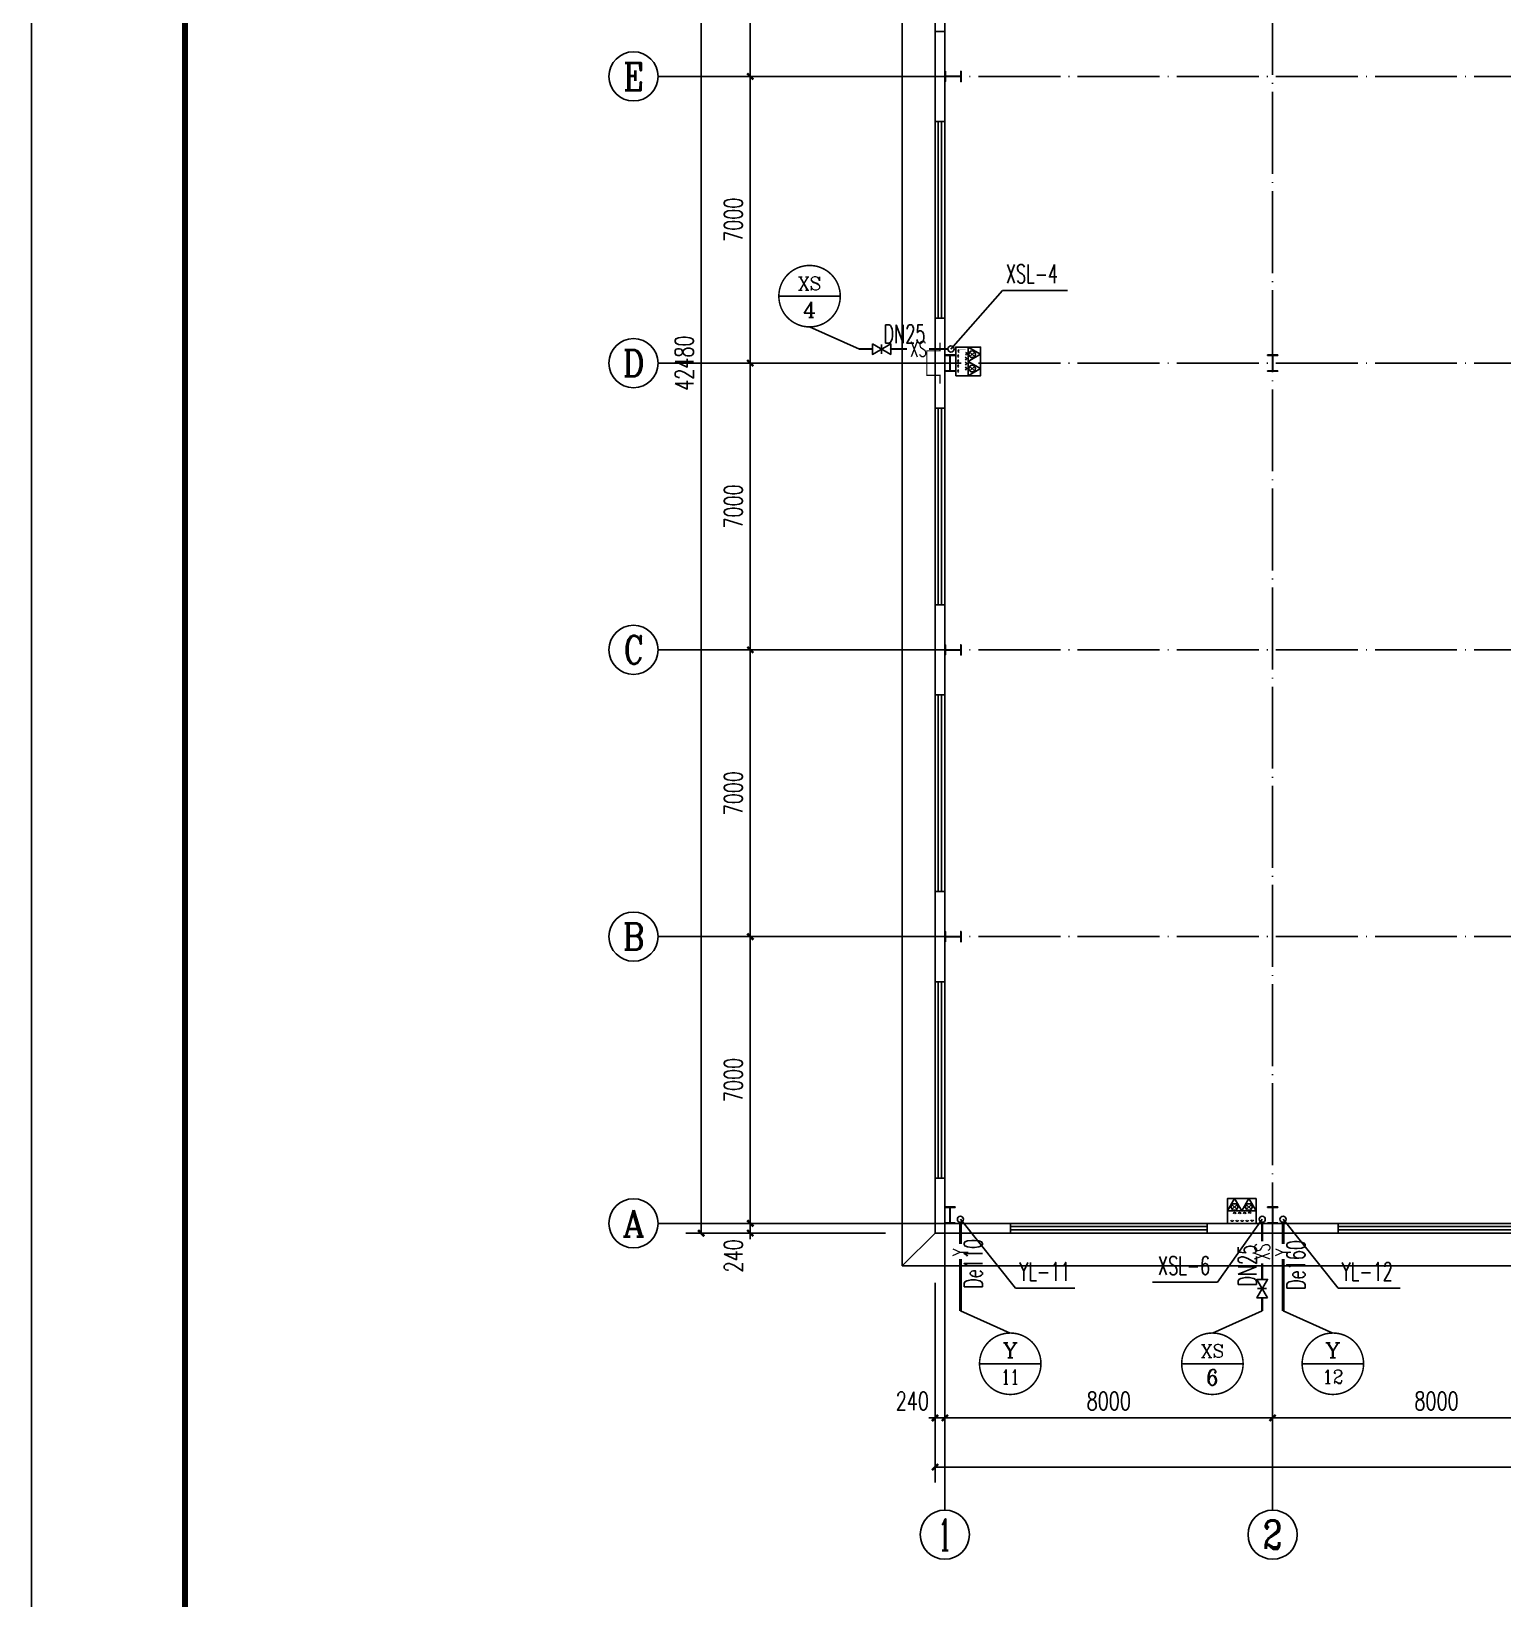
# Model space of a CAD drawing. Extents: x -173214 to 1102988, y -234847 to 675458.
# Drawn here: x 170967 to 206880, y 426515 to 464777 of the extents above; entities that cross this region are included whole.
import ezdxf
from ezdxf.enums import TextEntityAlignment as Align

# ---------------------------------------------------------------- set-up
doc = ezdxf.new("R2010")
doc.units = 0
doc.header["$LTSCALE"] = 1000
doc.header["$MEASUREMENT"] = 0
doc.linetypes.add('DOTE', pattern=[2.42, 2, -0.2, 0.02, -0.2])
doc.layers.get('Defpoints').update_dxf_attribs({"color": 250})
for name, color, linetype in [('0 - 梁柱', 3, 'Continuous'), ('0-建筑立面', 255, 'Continuous'), ('AXIS', 171, 'Continuous'), ('AXIS_TEXT', 7, 'Continuous'), ('COLUMN', 9, 'Continuous'), ('DIM_消防', 3, 'Continuous'), ('DIM_雨水', 3, 'Continuous'), ('DOTE', 8, 'DOTE'), ('EQUIP_消防', 7, 'Continuous'), ('GROUND', 150, 'Continuous'), ('PIPE-消防', 1, 'Continuous'), ('PIPE-雨水', 4, 'Continuous'), ('S_WALL', 9, 'Continuous'), ('TEXT_消防', 7, 'Continuous'), ('TEXT_雨水', 7, 'Continuous'), ('TK', 4, 'Continuous'), ('TWT_TEXT', 7, 'Continuous'), ('VALVE_消防', 7, 'Continuous'), ('VPIPE-消防', 1, 'Continuous'), ('VPIPE-雨水', 4, 'Continuous'), ('WALL-PARAPET', 6, 'Continuous'), ('WINDOW', 140, 'Continuous')]:
    doc.layers.add(name, color=color, linetype=linetype)
doc.styles.add('_TCH_AXIS', font='COMPLEX', dxfattribs={"bigfont": 'GBCBIG'})
doc.styles.add('_TCH_DIM_T3', font='SIMPLEX', dxfattribs={"width": 0.705882, "bigfont": 'GBCBIG'})
doc.styles.add('_TWT_CIRCLE', font='COMPLEX', dxfattribs={"width": 1.1, "height": 3, "bigfont": 'HZTXT'})
doc.styles.add('_TWT_PIPEDN', font='SIMPLEX', dxfattribs={"width": 0.8, "height": 3, "bigfont": 'HZTXT'})
doc.styles.add('_TWT_PIPETEXT', font='COMPLEX', dxfattribs={"width": 0.8, "height": 2.5, "bigfont": 'HZTXT'})
doc.styles.add('_TWT_SERIAL', font='COMPLEX', dxfattribs={"width": 0.8, "height": 3, "bigfont": 'HZTXT'})
doc.styles.add('COMPLEX', font='COMPLEX')
doc.dimstyles.new('_TCH_ARCH&&150', dxfattribs={"dimtxt": 446.25, "dimasz": 150, "dimexe": 375, "dimexo": 450, "dimgap": 189.375, "dimtad": 1, "dimdec": 0, "dimzin": 0, "dimdsep": 46, "dimtxsty": '_TCH_DIM_T3', "dimblk": 'ARCHTICK', "dimcen": 0.09, "dimclrt": 7, "dimazin": 2, "dimtfac": 1, "dimtdec": 0, "dimtix": 1, "dimtmove": 2, "dimatfit": 3, "dimfxl": 0, "dimtolj": 1, "dimtzin": 0, "dimarcsym": 0})

# ---------------------------------------------------------------- blocks, each defined once
blk = doc.blocks.new('A$C670E4FA6')
at = {"layer": '0 - 梁柱'}
h = blk.add_hatch(color=256, dxfattribs=at)
h.paths.add_polyline_path([(125, 0), (0, 0), (0, 12), (120, 12), (120, 200), (125, 200)])
h.paths.add_polyline_path([(250, 0), (125, 0), (125, 200), (130, 200), (130, 12), (250, 12)])
h.paths.add_polyline_path([(250, 388), (130, 388), (130, 200), (125, 200), (125, 400), (250, 400)])
h.paths.add_polyline_path([(125, 200), (120, 200), (120, 388), (0, 388), (0, 400), (125, 400)])
blk.add_lwpolyline([(0, 400), (0, 388), (120, 388), (120, 12), (0, 12), (0, 0), (250, 0), (250, 12), (130, 12), (130, 388), (250, 388), (250, 400)], close=True, dxfattribs=at)
blk = doc.blocks.new('$TwtSys$00000545')
for p, q in [((0, 344), (-198, 0)), ((-198, 0), (198, 0)), ((-73, 36), (73, 182)), ((-73, 182), (73, 36)), ((198, 0), (0, 344))]:
    blk.add_line(p, q)
blk.add_circle((0, 109), 91.8)
blk = doc.blocks.new('消防软管卷盘')
blk.add_lwpolyline([(4963954, 151899), (4963954, 150312), (4964641, 150312), (4964641, 151899)], close=True)
for points, const_width in [([(4964134, 151704), (4964482, 151704)], 1), ([(4964134, 151566), (4964482, 151566)], 1), ([(4964134, 151428), (4964482, 151428)], 1), ([(4964134, 151290), (4964482, 151290)], 1), ([(4964134, 151152), (4964482, 151152)], 1), ([(4964134, 151014), (4964482, 151014)], 0.1), ([(4964134, 150876), (4964482, 150876)], 1), ([(4964134, 150738), (4964482, 150738)], 1), ([(4964150, 150600), (4964499, 150600)], 1), ([(4964150, 150462), (4964499, 150462)], 1)]:
    blk.add_lwpolyline(points, dxfattribs=dict(const_width=const_width))
for centre, start, end in [((4964134, 151636), 90, 270), ((4964134, 151360), 90, 270), ((4964134, 151084), 90, 270), ((4964482, 151498), 270, 90), ((4964482, 151222), 270, 90), ((4964482, 150946), 270, 90), ((4964134, 150808), 90, 270), ((4964150, 150532), 90, 270), ((4964499, 150670), 270, 90)]:
    blk.add_arc(centre, 69, start, end)
blk = doc.blocks.new('92623')
blk.add_lwpolyline([(8910066, 83014), (8909273, 83014), (8909273, 82670), (8910066, 82670)], close=True)
at = {"xscale": -0.5, "yscale": 0.5, "zscale": 0.5, "rotation": 89.99999999998747}
blk.add_blockref('消防软管卷盘', (8985223, 2565334), dxfattribs=at)
at = {"layer": 'EQUIP_消防', "rotation": 179.9999999999874}
for p in [(8909471, 83014), (8909868, 83014)]:
    blk.add_blockref('$TwtSys$00000545', p, dxfattribs=at)
blk = doc.blocks.new('GeYuanFrame_88512553', base_point=(20.09, 4.53))
at = {"layer": 'TK'}
blk.add_lwpolyline([(20.09, 4.53), (20.09, 598.53), (861.09, 598.53), (861.09, 4.53)], close=True, dxfattribs=at)
at = {"layer": 'TK', "const_width": 1}
blk.add_lwpolyline([(45.09, 588.53), (851.09, 588.53), (851.09, 14.53), (45.09, 14.53)], close=True, dxfattribs=at)
blk = doc.blocks.new('$TCHSYS$WIN2D')
for p, q in [((-0.5, 0.5), (0.5, 0.5)), ((-0.5, 0.5), (-0.5, -0.5)), ((0.5, 0.5), (0.5, -0.5)), ((0.5, 0.1667), (-0.5, 0.1667)), ((0.5, -0.1667), (-0.5, -0.1667)), ((-0.5, -0.5), (0.5, -0.5))]:
    blk.add_line(p, q)
blk = doc.blocks.new('_AXISO')
blk.add_circle((0, 0), 0.5)
at = {"layer": 'AXIS_TEXT', "style": 'COMPLEX', "width": 1.041667}
blk.add_attdef('A', text='', height=0.56, dxfattribs=at).set_placement((-0.25, -0.28), (0.25, -0.28), align=Align.FIT)
blk = doc.blocks.new('_ArchTick')
at = {"color": 0, "linetype": 'ByBlock', "const_width": 0.4}
blk.add_lwpolyline([(-0.5, -0.5), (0.5, 0.5)], dxfattribs=at)
blk = doc.blocks.new('*D119')
at = {"layer": 'AXIS', "color": 0, "lineweight": -2}
for p, q in [((193026, 434227), (193026, 429352)), ((265506, 434227), (265506, 429352)), ((193026, 429727), (265506, 429727))]:
    blk.add_line(p, q, dxfattribs=at)
at = {"layer": 'Defpoints', "color": 0}
for p in [(193026, 434677), (265506, 434677), (265506, 429727)]:
    blk.add_point(p, dxfattribs=at)
at = {"layer": 'AXIS', "color": 0, "lineweight": -2, "xscale": 150, "yscale": 150, "zscale": 150, "rotation": 180}
blk.add_blockref('_ArchTick', (193026, 429727), dxfattribs=at)
at = {"layer": 'AXIS', "color": 0, "lineweight": -2, "xscale": 150, "yscale": 150, "zscale": 150}
blk.add_blockref('_ArchTick', (265506, 429727), dxfattribs=at)
at = {"layer": 'AXIS', "color": 7, "insert": (229266, 430140), "char_height": 446.2, "attachment_point": 5, "style": '_TCH_DIM_T3'}
blk.add_mtext('\\A1;72480', dxfattribs=at)
blk = doc.blocks.new('*D120')
at = {"layer": 'AXIS', "color": 0, "lineweight": -2}
for p, q in [((193026, 434227), (193026, 430552)), ((193266, 434227), (193266, 430552)), ((193026, 430927), (192876, 430927)), ((193026, 430927), (193266, 430927)), ((193266, 430927), (193416, 430927))]:
    blk.add_line(p, q, dxfattribs=at)
at = {"layer": 'Defpoints', "color": 0}
for p in [(193026, 434677), (193266, 434677), (193266, 430927)]:
    blk.add_point(p, dxfattribs=at)
at = {"layer": 'AXIS', "color": 0, "lineweight": -2, "xscale": 150, "yscale": 150, "zscale": 150}
blk.add_blockref('_ArchTick', (193026, 430927), dxfattribs=at)
at = {"layer": 'AXIS', "color": 0, "lineweight": -2, "xscale": 150, "yscale": 150, "zscale": 150, "rotation": 180}
blk.add_blockref('_ArchTick', (193266, 430927), dxfattribs=at)
at = {"layer": 'AXIS', "color": 7, "insert": (192471, 431340), "char_height": 446.2, "attachment_point": 5, "style": '_TCH_DIM_T3'}
blk.add_mtext('\\A1;240', dxfattribs=at)
blk = doc.blocks.new('*D121')
at = {"layer": 'AXIS', "color": 0, "lineweight": -2}
for p, q in [((193266, 434227), (193266, 430552)), ((201266, 434227), (201266, 430552)), ((193266, 430927), (201266, 430927))]:
    blk.add_line(p, q, dxfattribs=at)
at = {"layer": 'Defpoints', "color": 0}
for p in [(193266, 434677), (201266, 434677), (201266, 430927)]:
    blk.add_point(p, dxfattribs=at)
at = {"layer": 'AXIS', "color": 0, "lineweight": -2, "xscale": 150, "yscale": 150, "zscale": 150, "rotation": 180}
blk.add_blockref('_ArchTick', (193266, 430927), dxfattribs=at)
at = {"layer": 'AXIS', "color": 0, "lineweight": -2, "xscale": 150, "yscale": 150, "zscale": 150}
blk.add_blockref('_ArchTick', (201266, 430927), dxfattribs=at)
at = {"layer": 'AXIS', "color": 7, "insert": (197266, 431340), "char_height": 446.2, "attachment_point": 5, "style": '_TCH_DIM_T3'}
blk.add_mtext('\\A1;8000', dxfattribs=at)
blk = doc.blocks.new('*D122')
at = {"layer": 'AXIS', "color": 0, "lineweight": -2}
for p, q in [((201266, 434227), (201266, 430552)), ((209266, 434227), (209266, 430552)), ((201266, 430927), (209266, 430927))]:
    blk.add_line(p, q, dxfattribs=at)
at = {"layer": 'Defpoints', "color": 0}
for p in [(201266, 434677), (209266, 434677), (209266, 430927)]:
    blk.add_point(p, dxfattribs=at)
at = {"layer": 'AXIS', "color": 0, "lineweight": -2, "xscale": 150, "yscale": 150, "zscale": 150, "rotation": 180}
blk.add_blockref('_ArchTick', (201266, 430927), dxfattribs=at)
at = {"layer": 'AXIS', "color": 0, "lineweight": -2, "xscale": 150, "yscale": 150, "zscale": 150}
blk.add_blockref('_ArchTick', (209266, 430927), dxfattribs=at)
at = {"layer": 'AXIS', "color": 7, "insert": (205266, 431340), "char_height": 446.2, "attachment_point": 5, "style": '_TCH_DIM_T3'}
blk.add_mtext('\\A1;8000', dxfattribs=at)
blk = doc.blocks.new('*D144')
at = {"layer": 'AXIS', "color": 0, "lineweight": -2}
for p, q in [((191816, 477917), (186941, 477917)), ((187316, 435437), (187316, 477917)), ((191816, 435437), (186941, 435437))]:
    blk.add_line(p, q, dxfattribs=at)
at = {"layer": 'Defpoints', "color": 0}
for p in [(187316, 477917), (192266, 477917), (192266, 435437)]:
    blk.add_point(p, dxfattribs=at)
at = {"layer": 'AXIS', "color": 0, "lineweight": -2, "xscale": 150, "yscale": 150, "zscale": 150}
for p, rotation in [((187316, 477917), 90), ((187316, 435437), 270)]:
    blk.add_blockref('_ArchTick', p, dxfattribs=dict(at, rotation=rotation))
at = {"layer": 'AXIS', "color": 7, "insert": (186903, 456677), "char_height": 446.2, "attachment_point": 5, "rotation": 90, "style": '_TCH_DIM_T3'}
blk.add_mtext('\\A1;42480', dxfattribs=at)
blk = doc.blocks.new('*D145')
at = {"layer": 'AXIS', "color": 0, "lineweight": -2}
for p, q in [((188516, 435677), (188516, 435827)), ((191816, 435677), (188141, 435677)), ((191816, 435437), (188141, 435437)), ((188516, 435437), (188516, 435677)), ((188516, 435437), (188516, 435287))]:
    blk.add_line(p, q, dxfattribs=at)
at = {"layer": 'Defpoints', "color": 0}
for p in [(188516, 435677), (192266, 435677), (192266, 435437)]:
    blk.add_point(p, dxfattribs=at)
at = {"layer": 'AXIS', "color": 0, "lineweight": -2, "xscale": 150, "yscale": 150, "zscale": 150}
for p, rotation in [((188516, 435677), 270), ((188516, 435437), 90)]:
    blk.add_blockref('_ArchTick', p, dxfattribs=dict(at, rotation=rotation))
at = {"layer": 'AXIS', "color": 7, "insert": (188103, 434882), "char_height": 446.2, "attachment_point": 5, "rotation": 90, "style": '_TCH_DIM_T3'}
blk.add_mtext('\\A1;240', dxfattribs=at)
blk = doc.blocks.new('*D146')
at = {"layer": 'AXIS', "color": 0, "lineweight": -2}
for p, q in [((191816, 442677), (188141, 442677)), ((188516, 435677), (188516, 442677)), ((191816, 435677), (188141, 435677))]:
    blk.add_line(p, q, dxfattribs=at)
at = {"layer": 'Defpoints', "color": 0}
for p in [(188516, 442677), (192266, 442677), (192266, 435677)]:
    blk.add_point(p, dxfattribs=at)
at = {"layer": 'AXIS', "color": 0, "lineweight": -2, "xscale": 150, "yscale": 150, "zscale": 150}
for p, rotation in [((188516, 442677), 90), ((188516, 435677), 270)]:
    blk.add_blockref('_ArchTick', p, dxfattribs=dict(at, rotation=rotation))
at = {"layer": 'AXIS', "color": 7, "insert": (188103, 439177), "char_height": 446.2, "attachment_point": 5, "rotation": 90, "style": '_TCH_DIM_T3'}
blk.add_mtext('\\A1;7000', dxfattribs=at)
blk = doc.blocks.new('*D147')
at = {"layer": 'AXIS', "color": 0, "lineweight": -2}
for p, q in [((191816, 449677), (188141, 449677)), ((188516, 442677), (188516, 449677)), ((191816, 442677), (188141, 442677))]:
    blk.add_line(p, q, dxfattribs=at)
at = {"layer": 'Defpoints', "color": 0}
for p in [(188516, 449677), (192266, 449677), (192266, 442677)]:
    blk.add_point(p, dxfattribs=at)
at = {"layer": 'AXIS', "color": 0, "lineweight": -2, "xscale": 150, "yscale": 150, "zscale": 150}
for p, rotation in [((188516, 449677), 90), ((188516, 442677), 270)]:
    blk.add_blockref('_ArchTick', p, dxfattribs=dict(at, rotation=rotation))
at = {"layer": 'AXIS', "color": 7, "insert": (188103, 446177), "char_height": 446.2, "attachment_point": 5, "rotation": 90, "style": '_TCH_DIM_T3'}
blk.add_mtext('\\A1;7000', dxfattribs=at)
blk = doc.blocks.new('*D148')
at = {"layer": 'AXIS', "color": 0, "lineweight": -2}
for p, q in [((191816, 456677), (188141, 456677)), ((188516, 449677), (188516, 456677)), ((191816, 449677), (188141, 449677))]:
    blk.add_line(p, q, dxfattribs=at)
at = {"layer": 'Defpoints', "color": 0}
for p in [(188516, 456677), (192266, 456677), (192266, 449677)]:
    blk.add_point(p, dxfattribs=at)
at = {"layer": 'AXIS', "color": 0, "lineweight": -2, "xscale": 150, "yscale": 150, "zscale": 150}
for p, rotation in [((188516, 456677), 90), ((188516, 449677), 270)]:
    blk.add_blockref('_ArchTick', p, dxfattribs=dict(at, rotation=rotation))
at = {"layer": 'AXIS', "color": 7, "insert": (188103, 453177), "char_height": 446.2, "attachment_point": 5, "rotation": 90, "style": '_TCH_DIM_T3'}
blk.add_mtext('\\A1;7000', dxfattribs=at)
blk = doc.blocks.new('*D149')
at = {"layer": 'AXIS', "color": 0, "lineweight": -2}
for p, q in [((191816, 463677), (188141, 463677)), ((188516, 456677), (188516, 463677)), ((191816, 456677), (188141, 456677))]:
    blk.add_line(p, q, dxfattribs=at)
at = {"layer": 'Defpoints', "color": 0}
for p in [(188516, 463677), (192266, 463677), (192266, 456677)]:
    blk.add_point(p, dxfattribs=at)
at = {"layer": 'AXIS', "color": 0, "lineweight": -2, "xscale": 150, "yscale": 150, "zscale": 150}
for p, rotation in [((188516, 463677), 90), ((188516, 456677), 270)]:
    blk.add_blockref('_ArchTick', p, dxfattribs=dict(at, rotation=rotation))
at = {"layer": 'AXIS', "color": 7, "insert": (188103, 460177), "char_height": 446.2, "attachment_point": 5, "rotation": 90, "style": '_TCH_DIM_T3'}
blk.add_mtext('\\A1;7000', dxfattribs=at)
blk = doc.blocks.new('*D150')
at = {"layer": 'AXIS', "color": 0, "lineweight": -2}
for p, q in [((191816, 470677), (188141, 470677)), ((188516, 463677), (188516, 470677)), ((191816, 463677), (188141, 463677))]:
    blk.add_line(p, q, dxfattribs=at)
at = {"layer": 'Defpoints', "color": 0}
for p in [(188516, 470677), (192266, 470677), (192266, 463677)]:
    blk.add_point(p, dxfattribs=at)
at = {"layer": 'AXIS', "color": 0, "lineweight": -2, "xscale": 150, "yscale": 150, "zscale": 150}
for p, rotation in [((188516, 470677), 90), ((188516, 463677), 270)]:
    blk.add_blockref('_ArchTick', p, dxfattribs=dict(at, rotation=rotation))
at = {"layer": 'AXIS', "color": 7, "insert": (188103, 467177), "char_height": 446.2, "attachment_point": 5, "rotation": 90, "style": '_TCH_DIM_T3'}
blk.add_mtext('\\A1;7000', dxfattribs=at)
blk = doc.blocks.new('$VALVE$00000296')
for points in [[(-125, 72), (-125, -72), (125, 72), (125, -72), (-125, 72)], [(0, 60), (0, -64)]]:
    blk.add_lwpolyline(points)
for p in [(-125, 0), (125, 0)]:
    blk.add_point(p)

msp = doc.modelspace()

# ---------------------------------------------------------------- linework, layer by layer
at = {"layer": 'AXIS'}
for p, q in [((192265.9, 463677), (186265.9, 463677)), ((192265.9, 456677), (186265.9, 456677)), ((192265.9, 449677), (186265.9, 449677)), ((192265.9, 442677), (186265.9, 442677)), ((192265.9, 435677), (186265.9, 435677)), ((193265.9, 434677), (193265.9, 428677)), ((201265.9, 434677), (201265.9, 428677))]:
    msp.add_line(p, q, dxfattribs=at)
at = {"layer": 'COLUMN', "const_width": 30}
msp.add_lwpolyline([(193145.9, 457177), (193145.9, 456977), (192825.9, 456977), (192825.9, 456377), (193145.9, 456377), (193145.9, 456177)], dxfattribs=at)
at = {"layer": 'DIM_消防'}
for p, q in [((193414.9, 457021), (194674.6, 458452.9)), ((194674.6, 458452.9), (196262.1, 458452.9)), ((190712.7, 458311.7), (189212.7, 458311.7)), ((201011.2, 435777.1), (199921.3, 434240.8)), ((199921.3, 434240.8), (198333.9, 434240.8)), ((195611.1, 432249.6), (194111.1, 432249.6)), ((200545.7, 432249.6), (199045.7, 432249.6)), ((203486.1, 432249.6), (201986.1, 432249.6))]:
    msp.add_line(p, q, dxfattribs=at)
at = {"layer": 'DIM_消防', "const_width": 37.5}
for points in [[(190712.7, 458311.7, 1), (189212.7, 458311.7, 1)], [(195611.1, 432249.6, 1), (194111.1, 432249.6, 1)], [(200545.7, 432249.6, 1), (199045.7, 432249.6, 1)], [(203486.1, 432249.6, 1), (201986.1, 432249.6, 1)]]:
    msp.add_lwpolyline(points, format="xyb", close=True, dxfattribs=at)
at = {"layer": 'DIM_雨水'}
for p, q in [((193645.6, 435777.1), (194991.8, 434092.5)), ((201520.6, 435777.1), (202866.8, 434092.5)), ((194991.8, 434092.5), (196437.1, 434092.5)), ((202866.8, 434092.5), (204376.3, 434092.5))]:
    msp.add_line(p, q, dxfattribs=at)
at = {"layer": 'DOTE'}
for p, q in [((193265.9, 434677), (193265.9, 478677)), ((201265.9, 434677), (201265.9, 478677)), ((266265.9, 463677), (192265.9, 463677)), ((266265.9, 456677), (192265.9, 456677)), ((266265.9, 449677), (192265.9, 449677)), ((266265.9, 442677), (192265.9, 442677)), ((266265.9, 435677), (192265.9, 435677))]:
    msp.add_line(p, q, dxfattribs=at)
at = {"layer": 'GROUND', "color": 8}
for p, q in [((192225.9, 468577), (192225.9, 434637)), ((193025.9, 468577), (193025.9, 435437)), ((193025.9, 435437), (192225.9, 434637)), ((193025.9, 435437), (265505.9, 435437)), ((192225.9, 434637), (266305.9, 434637))]:
    msp.add_line(p, q, dxfattribs=at)
at = {"layer": 'PIPE-消防', "linetype": 'Continuous', "ltscale": 1.5, "const_width": 52.5}
for points in [[(191495.4, 457021), (191178.2, 457021)], [(192339.9, 457021), (191945.4, 457021)], [(193339.9, 457021), (192878.5, 457021)], [(201011.2, 435702.1), (201011.2, 435240.7)], [(201011.2, 434702.1), (201011.2, 434307.6)], [(201011.2, 433857.6), (201011.2, 433540.4)]]:
    msp.add_lwpolyline(points, dxfattribs=at)
at = {"layer": 'PIPE-雨水', "linetype": 'Continuous', "ltscale": 1.5, "const_width": 75}
for points in [[(193645.6, 435702.1), (193645.6, 435174.2)], [(201520.6, 435702.1), (201520.6, 435174.2)], [(193645.6, 434807.1), (193645.6, 433540.4)], [(201520.6, 434807.1), (201520.6, 433540.4)]]:
    msp.add_lwpolyline(points, dxfattribs=at)
at = {"layer": 'S_WALL', "color": 3}
for p, q in [((189962.7, 457561.7), (191178.2, 457021)), ((194861.1, 432999.6), (193645.6, 433540.4)), ((199795.7, 432999.6), (201011.2, 433540.4)), ((202736.1, 432999.6), (201520.6, 433540.4))]:
    msp.add_line(p, q, dxfattribs=at)
at = {"layer": 'VPIPE-消防', "linetype": 'Continuous'}
for centre in [(193414.9, 457021), (201011.2, 435777.1)]:
    msp.add_circle(centre, 75, dxfattribs=at)
at = {"layer": 'VPIPE-雨水', "linetype": 'Continuous'}
for centre in [(193645.6, 435777.1), (201520.6, 435777.1)]:
    msp.add_circle(centre, 75, dxfattribs=at)
at = {"layer": 'WALL-PARAPET'}
for p, q in [((193265.9, 464777), (193025.9, 464777)), ((193025.9, 464777), (193025.9, 462577)), ((193265.9, 462577), (193265.9, 464777)), ((193025.9, 462577), (193265.9, 462577)), ((193265.9, 457777), (193025.9, 457777)), ((193025.9, 457777), (193025.9, 455577)), ((193265.9, 455577), (193265.9, 457777)), ((193025.9, 455577), (193265.9, 455577)), ((193265.9, 450777), (193025.9, 450777)), ((193025.9, 450777), (193025.9, 448577)), ((193265.9, 448577), (193265.9, 450777)), ((193025.9, 448577), (193265.9, 448577)), ((193265.9, 443777), (193025.9, 443777)), ((193025.9, 443777), (193025.9, 441577)), ((193265.9, 441577), (193265.9, 443777)), ((193025.9, 441577), (193265.9, 441577)), ((193265.9, 436777), (193025.9, 436777)), ((193025.9, 436777), (193025.9, 435437)), ((193265.9, 435677), (193265.9, 436777)), ((193025.9, 435437), (194865.9, 435437)), ((194865.9, 435677), (193265.9, 435677)), ((194865.9, 435437), (194865.9, 435677)), ((202865.9, 435677), (199665.9, 435677)), ((199665.9, 435677), (199665.9, 435437)), ((199665.9, 435437), (202865.9, 435437)), ((202865.9, 435437), (202865.9, 435677))]:
    msp.add_line(p, q, dxfattribs=at)

# ---------------------------------------------------------------- block references
at = {"yscale": 0.882, "zscale": 0.882}
for p, xscale, rotation in [((267051.4, -7401610.9), 0.882, 90), ((-7657817.1, 509198.1), -0.882, 180)]:
    msp.add_blockref('92623', p, dxfattribs=dict(at, xscale=xscale, rotation=rotation))
at = {"layer": '0 - 梁柱', "rotation": 270}
for p in [(193265.9, 463802), (193265.9, 449802), (193265.9, 442802)]:
    msp.add_blockref('A$C670E4FA6', p, dxfattribs=at)
at = {"layer": '0 - 梁柱', "xscale": -1}
for p in [(193515.9, 456477), (201390.9, 456477), (193515.9, 435677), (201390.9, 435677)]:
    msp.add_blockref('A$C670E4FA6', p, dxfattribs=at)
at = {"layer": '0-建筑立面', "xscale": 150, "yscale": 150, "zscale": 150}
msp.add_blockref('GeYuanFrame_88512553', (170967.1, 410538.3), dxfattribs=at)
at = {"layer": 'AXIS'}
ref = msp.add_blockref('_AXISO', (185665.9, 463677), dxfattribs=dict(at, xscale=1200, yscale=1200, zscale=1200))
ref.add_attrib('A', 'E', dxfattribs={"layer": 'AXIS_TEXT', "height": 668.2, "style": '_TCH_AXIS'}).set_placement((185411.4, 463343), (185920.5, 463343), align=Align.FIT)
ref = msp.add_blockref('_AXISO', (185665.9, 456677), dxfattribs=dict(at, xscale=1200, yscale=1200, zscale=1200))
ref.add_attrib('A', 'D', dxfattribs={"layer": 'AXIS_TEXT', "height": 652.9, "style": '_TCH_AXIS'}).set_placement((185401.7, 456350.6), (185930.2, 456350.6), align=Align.FIT)
ref = msp.add_blockref('_AXISO', (185665.9, 449677), dxfattribs=dict(at, xscale=1200, yscale=1200, zscale=1200))
ref.add_attrib('A', 'C', dxfattribs={"layer": 'AXIS_TEXT', "height": 683.5, "style": '_TCH_AXIS'}).set_placement((185421.8, 449335.3), (185910, 449335.3), align=Align.FIT)
ref = msp.add_blockref('_AXISO', (185665.9, 442677), dxfattribs=dict(at, xscale=1200, yscale=1200, zscale=1200))
ref.add_attrib('A', 'B', dxfattribs={"layer": 'AXIS_TEXT', "height": 652.9, "style": '_TCH_AXIS'}).set_placement((185401.7, 442350.6), (185930.2, 442350.6), align=Align.FIT)
ref = msp.add_blockref('_AXISO', (185665.9, 435677), dxfattribs=dict(at, xscale=1200, yscale=1200, zscale=1200))
ref.add_attrib('A', 'A', dxfattribs={"layer": 'AXIS_TEXT', "height": 637.8, "style": '_TCH_AXIS'}).set_placement((185392.6, 435358.1), (185939.3, 435358.1), align=Align.FIT)
ref = msp.add_blockref('_AXISO', (193265.9, 428077), dxfattribs=dict(at, xscale=1200, yscale=1200, zscale=1200))
ref.add_attrib('A', '1', dxfattribs={"layer": 'AXIS_TEXT', "height": 772.1, "style": '_TCH_AXIS'}).set_placement((193100.5, 427691), (193431.4, 427691), align=Align.FIT)
ref = msp.add_blockref('_AXISO', (201265.9, 428077), dxfattribs=dict(at, xscale=1200, yscale=1200, zscale=1200))
ref.add_attrib('A', '2', dxfattribs={"layer": 'AXIS_TEXT', "height": 698.9, "style": '_TCH_AXIS'}).set_placement((201032.9, 427727.6), (201498.9, 427727.6), align=Align.FIT)
at = {"layer": 'VALVE_消防', "xscale": -1.8, "zscale": 1.8}
for p, yscale, rotation in [((191720.4, 457021), -1.8, 180), ((201011.2, 434082.6), 1.8, 270)]:
    msp.add_blockref('$VALVE$00000296', p, dxfattribs=dict(at, yscale=yscale, rotation=rotation))
at = {"layer": 'WINDOW', "yscale": -240}
for p, xscale, zscale, rotation in [((193145.9, 460177), -4800, -4800, 90), ((193145.9, 453177), -4800, -4800, 90), ((193145.9, 446177), 4800, 4800, 90), ((193145.9, 439177), -4800, -4800, 90), ((197265.9, 435557), 4800, 4800, 179.9999999999999), ((205265.9, 435557), 4800, 4800, 179.9999999999999)]:
    msp.add_blockref('$TCHSYS$WIN2D', p, dxfattribs=dict(at, xscale=xscale, zscale=zscale, rotation=rotation))

# ---------------------------------------------------------------- texts
at = {"layer": 'DIM_消防', "color": 7, "style": '_TWT_CIRCLE'}
for s, height, p, p2 in [('XS', 317.96, (189679.5, 458462.3), (190245.8, 458462.3)), ('4', 382.3, (189802.5, 457789.2), (190122.9, 457789.2)), ('Y', 372.7, (194675.6, 432391.2), (195046.6, 432391.2)), ('Y', 372.7, (202550.6, 432391.2), (202921.6, 432391.2)), ('XS', 317.96, (199512.6, 432400.2), (200078.9, 432400.2)), ('11', 355.19, (194637.8, 431750.1), (195084.4, 431750.1)), ('6', 388.1, (199653.4, 431722.2), (199938, 431722.2)), ('12', 336.64, (202480.4, 431765.6), (202991.8, 431765.6))]:
    msp.add_text(s, height=height, dxfattribs=at).set_placement(p, p2, align=Align.FIT)
at = {"layer": 'TEXT_消防', "linetype": 'Continuous', "style": '_TWT_PIPEDN', "width": 0.64}
msp.add_text('DN25', height=450, dxfattribs=at).set_placement((191768.6, 457164.9))
at = {"layer": 'TEXT_消防', "style": '_TWT_PIPETEXT', "width": 0.64}
msp.add_text('XS', height=375, dxfattribs=at).set_placement((192414.9, 456833.5))
at = {"layer": 'TEXT_消防', "linetype": 'Continuous', "style": '_TWT_PIPEDN', "width": 0.64}
msp.add_text('DN25', height=450, rotation=90, dxfattribs=at).set_placement((200872, 434130.7))
at = {"layer": 'TEXT_消防', "style": '_TWT_PIPETEXT', "width": 0.64}
msp.add_text('XS', height=375, rotation=90, dxfattribs=at).set_placement((201198.7, 434777.1))
at = {"layer": 'TEXT_雨水', "style": '_TWT_PIPETEXT', "width": 0.64}
for p in [(193833.1, 434882.1), (201708.1, 434882.1)]:
    msp.add_text('Y', height=375, rotation=90, dxfattribs=at).set_placement(p)
at = {"layer": 'TEXT_雨水', "linetype": 'Continuous', "style": '_TWT_PIPEDN', "width": 0.64}
for s, p in [('De110', (194184.1, 434075.9)), ('De160', (202059.1, 434048.4))]:
    msp.add_text(s, height=450, rotation=90, dxfattribs=at).set_placement(p)
at = {"layer": 'TWT_TEXT', "style": '_TWT_SERIAL', "width": 0.64}
for s, p in [('XSL-4', (194755.7, 458632.9)), ('YL-11', (195081.6, 434272.5)), ('XSL-6', (198468.9, 434420.8)), ('YL-12', (202952.2, 434272.5))]:
    msp.add_text(s, height=450, dxfattribs=at).set_placement(p)

# ---------------------------------------------------------------- dimensions: what is measured, and where the dimension line sits
at = {"layer": 'AXIS'}
for p1, p2, distance, picture, middle in [((192265.9, 435437), (192265.9, 477917), 4950, '*D144', (186903.4, 456677)), ((192265.9, 463677), (192265.9, 470677), 3750, '*D150', (188103.4, 467177)), ((192265.9, 456677), (192265.9, 463677), 3750, '*D149', (188103.4, 460177)), ((192265.9, 449677), (192265.9, 456677), 3750, '*D148', (188103.4, 453177)), ((192265.9, 442677), (192265.9, 449677), 3750, '*D147', (188103.4, 446177)), ((192265.9, 435677), (192265.9, 442677), 3750, '*D146', (188103.4, 439177)), ((193025.9, 434677), (265505.9, 434677), -4950, '*D119', (229265.9, 430139.5)), ((193265.9, 434677), (201265.9, 434677), -3750, '*D121', (197265.9, 431339.5)), ((201265.9, 434677), (209265.9, 434677), -3750, '*D122', (205265.9, 431339.5))]:
    dim = msp.add_aligned_dim(p1=p1, p2=p2, distance=distance, dimstyle='_TCH_ARCH&&150', dxfattribs=at)
    dim.commit()
    dim.dimension.update_dxf_attribs({"geometry": picture, "text_midpoint": middle})
for base, p1, p2, angle, picture, middle in [((188515.9, 435677), (192265.9, 435437), (192265.9, 435677), 90, '*D145', (188103.4, 434882)), ((193265.9, 430927), (193025.9, 434677), (193265.9, 434677), 0, '*D120', (192470.9, 431339.5))]:
    dim = msp.add_linear_dim(base=base, p1=p1, p2=p2, angle=angle, dimstyle='_TCH_ARCH&&150', dxfattribs=at)
    dim.commit()
    dim.dimension.update_dxf_attribs({"geometry": picture, "text_midpoint": middle, "dimtype": 161})

doc.saveas('drawing.dxf')
